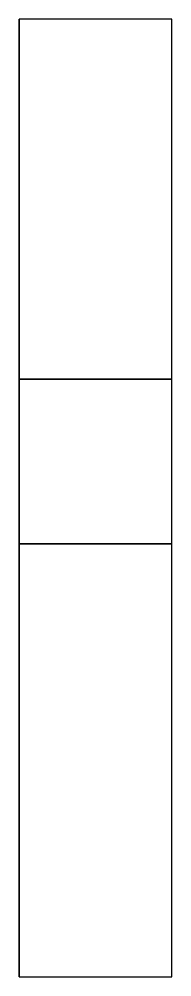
# Model space of a CAD drawing. Extents: x -0.9 to 0.9, y 0.35 to 1.92.
# Drawn here: x -0.9 to -0.65, y 0.35 to 1.92 of the extents above.
import ezdxf

# ---------------------------------------------------------------- set-up
doc = ezdxf.new("R2010")
doc.units = 0
doc.layers.add('FENDERS', color=6, linetype='CONTINUOUS')

msp = doc.modelspace()

# ---------------------------------------------------------------- linework, layer by layer
at = {"layer": 'FENDERS'}
for points in [[(-0.9, 1.92, 1.29), (-0.9, 1.92, 1.27), (-0.9, 1.33, 1.42), (-0.9, 1.33, 1.44)], [(-0.65, 1.92, 1.29), (-0.9, 1.92, 1.29), (-0.9, 1.33, 1.44), (-0.65, 1.33, 1.44)], [(-0.9, 1.33, 1.44), (-0.9, 1.33, 1.42), (-0.9, 1.06, 1.42), (-0.9, 1.06, 1.44)], [(-0.65, 1.33, 1.44), (-0.9, 1.33, 1.44), (-0.9, 1.06, 1.44), (-0.65, 1.06, 1.44)], [(-0.9, 1.06, 1.44), (-0.9, 1.06, 1.42), (-0.9, 0.35, 1.03), (-0.9, 0.35, 1.05)], [(-0.65, 1.06, 1.44), (-0.9, 1.06, 1.44), (-0.9, 0.35, 1.05), (-0.65, 0.35, 1.05)]]:
    msp.add_3dface(points, dxfattribs=at)

doc.saveas('drawing.dxf')
